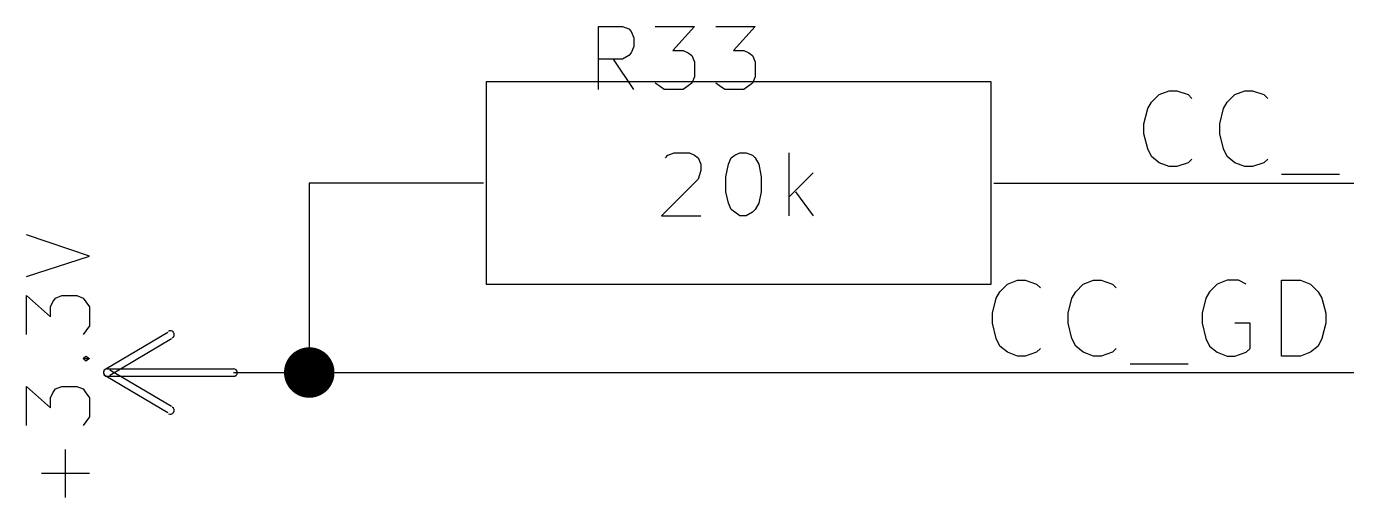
# Model space of a CAD drawing. Extents: x 12 to 829, y -582 to -12.
# Drawn here: x 444.65 to 471.21, y -48.23 to -38.76 of the extents above; entities that cross this region are included whole.
import ezdxf

# ---------------------------------------------------------------- set-up
doc = ezdxf.new("R2010")
doc.units = 0
doc.header["$MEASUREMENT"] = 0
doc.layers.add('BLACK', color=7, linetype='CONTINUOUS')

msp = doc.modelspace()

# ---------------------------------------------------------------- linework, layer by layer
at = {"layer": 'Black'}
for p, q in [((456.159, -40.0304), (456.159, -38.7604)), ((456.159, -38.7604), (456.641, -38.7604)), ((456.641, -38.7604), (456.768, -38.8112)), ((457.302, -38.7604), (458.089, -38.7604)), ((458.089, -38.7604), (457.657, -39.243)), ((458.521, -38.7604), (459.308, -38.7604)), ((459.308, -38.7604), (458.876, -39.243)), ((456.768, -38.8112), (456.819, -38.862)), ((456.819, -38.862), (456.87, -38.989)), ((456.87, -38.989), (456.87, -39.1668)), ((456.819, -39.2938), (456.768, -39.3446)), ((456.87, -39.1668), (456.819, -39.2938)), ((457.657, -39.243), (457.86, -39.243)), ((457.86, -39.243), (457.962, -39.2938)), ((457.962, -39.2938), (458.038, -39.3446)), ((458.876, -39.243), (459.08, -39.243)), ((459.08, -39.243), (459.181, -39.2938)), ((459.181, -39.2938), (459.257, -39.3446)), ((456.641, -39.4208), (456.159, -39.4208)), ((456.87, -40.0304), (456.463, -39.4208)), ((456.768, -39.3446), (456.641, -39.4208)), ((458.038, -39.3446), (458.089, -39.4716)), ((458.089, -39.4716), (458.089, -39.7764)), ((459.257, -39.3446), (459.308, -39.4716)), ((459.308, -39.4716), (459.308, -39.7764)), ((458.089, -39.7764), (458.038, -39.9034)), ((459.308, -39.7764), (459.257, -39.9034)), ((453.898, -39.878), (453.898, -43.942)), ((464.058, -39.878), (453.898, -39.878)), ((457.378, -39.9542), (457.302, -39.9034)), ((457.479, -40.0304), (457.378, -39.9542)), ((457.86, -40.0304), (457.479, -40.0304)), ((457.962, -39.9542), (457.86, -40.0304)), ((458.038, -39.9034), (457.962, -39.9542)), ((458.597, -39.9542), (458.521, -39.9034)), ((458.699, -40.0304), (458.597, -39.9542)), ((459.08, -40.0304), (458.699, -40.0304)), ((459.181, -39.9542), (459.08, -40.0304)), ((459.257, -39.9034), (459.181, -39.9542)), ((464.058, -43.942), (464.058, -39.878)), ((467.436, -40.132), (467.639, -40.0558)), ((467.639, -40.0558), (467.792, -40.0558)), ((467.792, -40.0558), (468.02, -40.132)), ((468.96, -40.132), (469.163, -40.0558)), ((469.163, -40.0558), (469.316, -40.0558)), ((469.316, -40.0558), (469.544, -40.132)), ((467.208, -40.4114), (467.284, -40.2844)), ((467.284, -40.2844), (467.436, -40.132)), ((468.02, -40.132), (468.097, -40.2082)), ((468.732, -40.4114), (468.808, -40.2844)), ((468.808, -40.2844), (468.96, -40.132)), ((469.544, -40.132), (469.621, -40.2082)), ((467.131, -40.7162), (467.208, -40.4114)), ((468.655, -40.7162), (468.732, -40.4114)), ((467.131, -40.9194), (467.131, -40.7162)), ((468.655, -40.9194), (468.655, -40.7162)), ((467.208, -41.2242), (467.131, -40.9194)), ((468.732, -41.2242), (468.655, -40.9194)), ((457.505, -41.402), (457.556, -41.3512)), ((457.556, -41.3512), (457.683, -41.3004)), ((457.683, -41.3004), (457.987, -41.3004)), ((457.987, -41.3004), (458.089, -41.3512)), ((458.089, -41.3512), (458.165, -41.402)), ((458.165, -41.402), (458.216, -41.529)), ((458.775, -41.529), (458.826, -41.402)), ((458.826, -41.402), (458.902, -41.3512)), ((458.902, -41.3512), (459.003, -41.3004)), ((459.003, -41.3004), (459.13, -41.3004)), ((459.13, -41.3004), (459.257, -41.3512)), ((459.257, -41.3512), (459.308, -41.402)), ((459.308, -41.402), (459.384, -41.529)), ((459.994, -42.5704), (459.994, -41.3004)), ((467.284, -41.3766), (467.208, -41.2242)), ((467.436, -41.5036), (467.284, -41.3766)), ((468.808, -41.3766), (468.732, -41.2242)), ((468.96, -41.5036), (468.808, -41.3766)), ((458.216, -41.656), (458.165, -41.8338)), ((458.216, -41.529), (458.216, -41.656)), ((458.724, -41.783), (458.775, -41.529)), ((459.384, -41.529), (459.435, -41.783)), ((467.639, -41.5798), (467.436, -41.5036)), ((467.792, -41.5798), (467.639, -41.5798)), ((468.02, -41.5036), (467.792, -41.5798)), ((468.097, -41.4274), (468.02, -41.5036)), ((469.163, -41.5798), (468.96, -41.5036)), ((469.316, -41.5798), (469.163, -41.5798)), ((469.544, -41.5036), (469.316, -41.5798)), ((469.621, -41.4274), (469.544, -41.5036)), ((451.358, -41.91), (450.342, -41.91)), ((450.342, -41.91), (450.342, -45.72)), ((453.847, -41.91), (451.358, -41.91)), ((458.165, -41.8338), (457.429, -42.5704)), ((458.724, -42.0878), (458.724, -41.783)), ((459.435, -41.783), (459.435, -42.0878)), ((460.477, -41.7068), (459.994, -42.1894)), ((464.109, -41.91), (466.598, -41.91)), ((466.598, -41.91), (471.932, -41.91)), ((469.9, -41.7322), (471.068, -41.7322)), ((458.775, -42.3164), (458.724, -42.0878)), ((459.435, -42.0878), (459.384, -42.3164)), ((460.121, -42.0878), (460.477, -42.5704)), ((458.826, -42.4434), (458.775, -42.3164)), ((458.902, -42.4942), (458.826, -42.4434)), ((459.308, -42.4434), (459.257, -42.4942)), ((459.384, -42.3164), (459.308, -42.4434)), ((457.429, -42.5704), (458.216, -42.5704)), ((459.003, -42.5704), (458.902, -42.4942)), ((459.13, -42.5704), (459.003, -42.5704)), ((459.257, -42.4942), (459.13, -42.5704)), ((445.922, -43.3832), (444.652, -42.9514)), ((444.652, -43.7896), (445.922, -43.3832)), ((453.898, -43.942), (464.058, -43.942)), ((464.236, -44.0944), (464.388, -43.942)), ((464.388, -43.942), (464.591, -43.8658)), ((464.591, -43.8658), (464.744, -43.8658)), ((464.744, -43.8658), (464.972, -43.942)), ((464.972, -43.942), (465.049, -44.0182)), ((465.76, -44.0944), (465.912, -43.942)), ((465.912, -43.942), (466.115, -43.8658)), ((466.115, -43.8658), (466.268, -43.8658)), ((466.268, -43.8658), (466.496, -43.942)), ((466.496, -43.942), (466.573, -44.0182)), ((468.605, -43.942), (468.452, -44.0944)), ((468.808, -43.8658), (468.605, -43.942)), ((469.036, -43.8658), (468.808, -43.8658)), ((469.189, -43.942), (469.036, -43.8658)), ((469.9, -45.3898), (469.9, -43.8658)), ((469.9, -43.8658), (470.281, -43.8658)), ((470.281, -43.8658), (470.484, -43.942)), ((470.484, -43.942), (470.637, -44.0944)), ((444.652, -44.958), (444.652, -44.1706)), ((444.652, -44.1706), (445.135, -44.6024)), ((445.135, -44.3992), (445.186, -44.2976)), ((445.186, -44.2976), (445.237, -44.2214)), ((445.237, -44.2214), (445.364, -44.1706)), ((445.364, -44.1706), (445.668, -44.1706)), ((445.668, -44.1706), (445.795, -44.2214)), ((445.795, -44.2214), (445.846, -44.2976)), ((445.846, -44.2976), (445.922, -44.3992)), ((464.083, -44.5262), (464.16, -44.2214)), ((464.16, -44.2214), (464.236, -44.0944)), ((465.607, -44.5262), (465.684, -44.2214)), ((465.684, -44.2214), (465.76, -44.0944)), ((468.376, -44.2214), (468.3, -44.5262)), ((468.452, -44.0944), (468.376, -44.2214)), ((470.637, -44.0944), (470.713, -44.2214)), ((470.713, -44.2214), (470.789, -44.5262)), ((445.135, -44.6024), (445.135, -44.3992)), ((445.922, -44.3992), (445.922, -44.7802)), ((464.083, -44.7294), (464.083, -44.5262)), ((465.607, -44.7294), (465.607, -44.5262)), ((468.3, -44.5262), (468.3, -44.7294)), ((470.789, -44.5262), (470.789, -44.7294)), ((445.922, -44.7802), (445.846, -44.8818)), ((464.16, -45.0342), (464.083, -44.7294)), ((465.684, -45.0342), (465.607, -44.7294)), ((468.3, -44.7294), (468.376, -45.0342)), ((469.265, -44.7294), (468.96, -44.7294)), ((469.265, -45.2374), (469.265, -44.7294)), ((470.789, -44.7294), (470.713, -45.0342)), ((445.846, -44.8818), (445.795, -44.958)), ((446.253, -45.6438), (447.497, -44.9072)), ((446.329, -45.7708), (447.573, -45.0342)), ((464.236, -45.1866), (464.16, -45.0342)), ((465.76, -45.1866), (465.684, -45.0342)), ((468.376, -45.0342), (468.452, -45.1866)), ((470.713, -45.0342), (470.637, -45.1866)), ((445.795, -45.4406), (445.846, -45.3898)), ((445.846, -45.3898), (445.922, -45.4406)), ((464.388, -45.3136), (464.236, -45.1866)), ((464.591, -45.3898), (464.388, -45.3136)), ((464.744, -45.3898), (464.591, -45.3898)), ((464.972, -45.3136), (464.744, -45.3898)), ((465.049, -45.2374), (464.972, -45.3136)), ((465.912, -45.3136), (465.76, -45.1866)), ((466.115, -45.3898), (465.912, -45.3136)), ((466.268, -45.3898), (466.115, -45.3898)), ((466.496, -45.3136), (466.268, -45.3898)), ((466.573, -45.2374), (466.496, -45.3136)), ((468.452, -45.1866), (468.605, -45.3136)), ((468.605, -45.3136), (468.808, -45.3898)), ((468.808, -45.3898), (468.96, -45.3898)), ((468.96, -45.3898), (469.189, -45.3136)), ((469.189, -45.3136), (469.265, -45.2374)), ((470.281, -45.3898), (469.9, -45.3898)), ((470.484, -45.3136), (470.281, -45.3898)), ((470.637, -45.1866), (470.484, -45.3136)), ((445.846, -45.4914), (445.795, -45.4406)), ((445.795, -45.4406), (445.922, -45.4406)), ((445.922, -45.4406), (445.846, -45.4914)), ((446.278, -45.6438), (448.818, -45.6438)), ((447.573, -46.4058), (446.329, -45.6692)), ((466.852, -45.5422), (468.02, -45.5422)), ((447.497, -46.5328), (446.253, -45.7962)), ((446.278, -45.7962), (448.818, -45.7962)), ((448.818, -45.72), (471.932, -45.72)), ((444.652, -46.7868), (444.652, -45.9994)), ((444.652, -45.9994), (445.135, -46.4312)), ((445.135, -46.228), (445.186, -46.1264)), ((445.186, -46.1264), (445.237, -46.0502)), ((445.237, -46.0502), (445.364, -45.9994)), ((445.364, -45.9994), (445.668, -45.9994)), ((445.668, -45.9994), (445.795, -46.0502)), ((445.795, -46.0502), (445.846, -46.1264)), ((445.846, -46.1264), (445.922, -46.228)), ((445.135, -46.4312), (445.135, -46.228)), ((445.922, -46.228), (445.922, -46.609)), ((445.846, -46.7106), (445.795, -46.7868)), ((445.922, -46.609), (445.846, -46.7106)), ((445.44, -48.2346), (445.44, -47.2694)), ((445.922, -47.752), (444.957, -47.752))]:
    msp.add_line(p, q, dxfattribs=at)
at = {"layer": 'Black', "const_width": 0.508}
msp.add_lwpolyline([(450.088, -45.72, 1), (450.596, -45.72, 1)], format="xyb", close=True, dxfattribs=at)
at = {"layer": 'Black'}
for centre, start, end in [((447.548, -44.958), 300.964, 480.964), ((446.278, -45.72), 419.036, 599.036), ((446.278, -45.72), 90, 270), ((446.278, -45.72), 120.964, 300.964), ((448.818, -45.72), 270, 450), ((447.548, -46.482), 239.036, 419.036)]:
    msp.add_arc(centre, 0.0762, start, end, dxfattribs=at)

doc.saveas('drawing.dxf')
